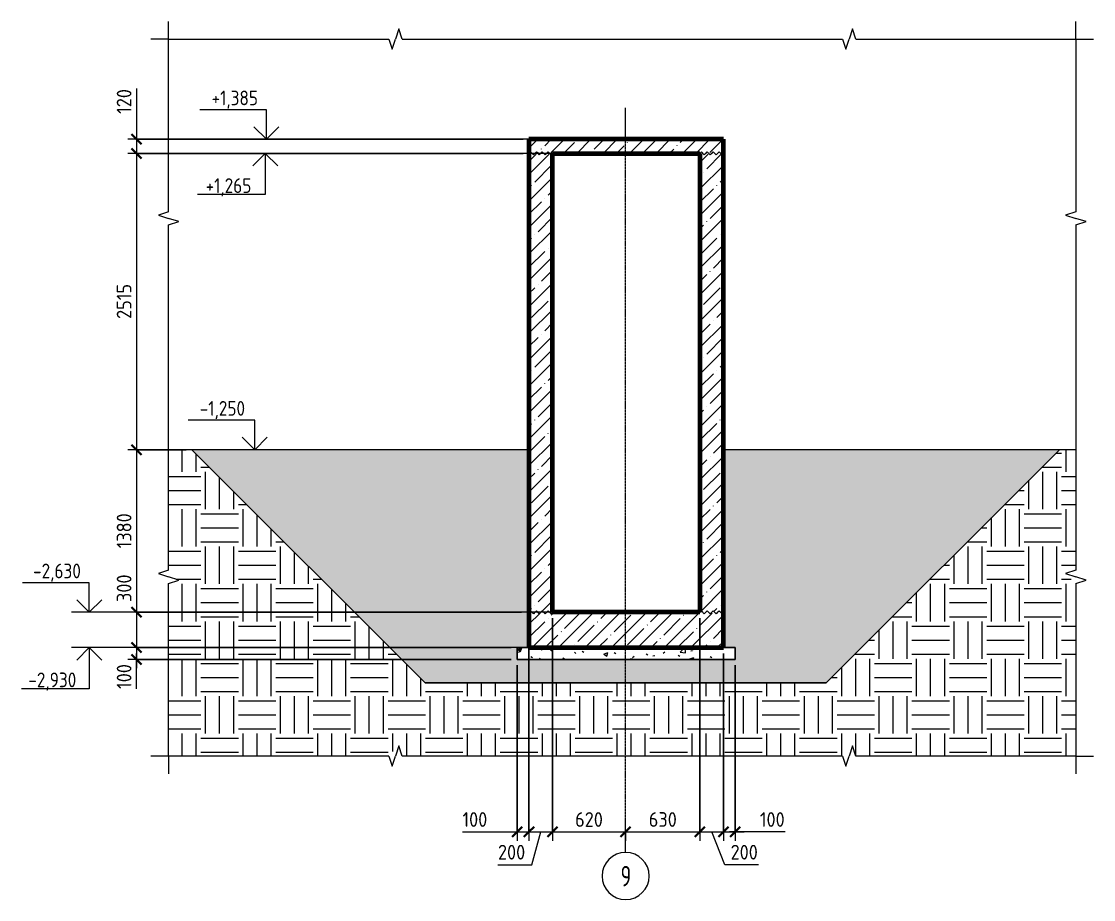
# Model space of a CAD drawing. Header units: millimetres. Extents: x 30199 to 69236, y -5153 to 33423.
# Drawn here: x 35427 to 44524, y -5068 to 2385 of the extents above; entities that cross this region are included whole.
import ezdxf

# ---------------------------------------------------------------- set-up
doc = ezdxf.new("R2010")
doc.units = ezdxf.units.MM
doc.linetypes.add('02 Штрихпунктирная _20 мм_', pattern=[25, 20, -2.5, 0, -2.5])
for name, color, linetype, lineweight in [('AA_Dim', 7, 'Continuous', 9), ('AA_Dim-50', 7, 'Continuous', 9), ('AA_Linii', 7, 'Continuous', 9), ('AA_Oformlenie', 7, 'Continuous', 9), ('AA_Vinoska', 7, 'Continuous', 9), ('AA_Visotnaya otmetka', 7, 'Continuous', 9), ('AF_Perekritie', 7, 'Continuous', 60), ('AF_Perekritie_Опалубка', 253, 'Continuous', 20), ('AF_Pokritie', 7, 'Continuous', 9), ('AF_Stena', 7, 'Continuous', 60), ('AF_Stena_Опалубка', 253, 'Continuous', 20), ('KR_Fundament', 7, 'Continuous', 20), ('Оси', 7, 'Continuous', 9)]:
    doc.layers.add(name, color=color, linetype=linetype, lineweight=lineweight)
doc.styles.add('ISOCPEUR_5', font='isocpeur.ttf', dxfattribs={"width": 0.7, "height": 175})
doc.styles.add('ISOCPEUR_6', font='isocpeur.ttf', dxfattribs={"width": 0.85, "height": 125})
doc.styles.add('ISOCPEUR_7', font='isocpeur.ttf', dxfattribs={"width": 0.9, "height": 125})
doc.dimstyles.new('00_Точн_3_знака__прозр__2', dxfattribs={"dimscale": 304.8, "dimtxt": 124.497647, "dimasz": 0.278871, "dimexe": 0.246063, "dimexo": 0.164042, "dimgap": 0.016404, "dimtad": 1, "dimdec": 3, "dimrnd": 0.001, "dimdsep": 46, "dimtxsty": 'ISOCPEUR_7', "dimblk1": 'OBLIQUE', "dimblk2": 'OBLIQUE', "dimsah": 1, "dimcen": 0.09, "dimdle": 0.246063, "dimazin": 0, "dimtfac": 1, "dimtdec": 4, "dimtix": 1, "dimtmove": 1, "dimatfit": 3, "dimfxl": 1, "dimtvp": 1, "dimtolj": 1, "dimtzin": 0, "dimlwd": 18, "dimlwe": 18, "dimarcsym": 2})
doc.dimstyles.new('00_Точн_3_знака__прозр__3', dxfattribs={"dimscale": 304.8, "dimtxt": 124.497647, "dimasz": 0.278871, "dimexe": 0.246063, "dimexo": 0.164042, "dimgap": 0.016404, "dimtad": 1, "dimdec": 3, "dimrnd": 0.001, "dimdsep": 46, "dimtxsty": 'ISOCPEUR_7', "dimblk1": 'OBLIQUE', "dimblk2": 'OBLIQUE', "dimsah": 1, "dimcen": 0.09, "dimdle": 0.246063, "dimazin": 0, "dimtfac": 1, "dimtdec": 4, "dimtix": 1, "dimtmove": 0, "dimatfit": 3, "dimfxl": 1, "dimtvp": 1, "dimtolj": 1, "dimtzin": 0, "dimlwd": 18, "dimlwe": 18, "dimarcsym": 2})
pattern_1 = [(45, (37902.39, 825), (-112.253, 112.253), []), (45, (38014.64, 825), (-112.253, 112.253), [198.438, -39.688, 1.676, -38.011])]

# ---------------------------------------------------------------- blocks, each defined once
blk = doc.blocks.new('Последовательность узлов - 3мм масшт20 маскировка-904226-1-1 Опалубка')
at = {"layer": 'AA_Oformlenie'}
for p, q in [((32635.1, 1265), (32647.6, 1277.5)), ((32672.6, 1252.5), (32647.6, 1277.5)), ((32685.1, 1265), (32697.6, 1277.5)), ((32722.6, 1252.5), (32697.6, 1277.5)), ((32735.1, 1265), (32747.6, 1277.5)), ((32772.6, 1252.5), (32747.6, 1277.5)), ((32785.1, 1265), (32797.6, 1277.5)), ((32822.6, 1252.5), (32797.6, 1277.5)), ((32685.1, 1265), (32672.6, 1252.5)), ((32735.1, 1265), (32722.6, 1252.5)), ((32785.1, 1265), (32772.6, 1252.5)), ((32835.1, 1265), (32822.6, 1252.5))]:
    blk.add_line(p, q, dxfattribs=at)
blk = doc.blocks.new('011_Прямоугольник обрыва _ЭлУзла_ - 011_Прямоугольник обрыва _ЭлУзла_-4150261-1-1 Опалубка')
at = {"layer": 'AA_Oformlenie'}
for p, q in [((28127.4, 769.9), (28127.4, 2235)), ((28127.4, 2235), (29996.8, 2235)), ((30108.1, 2235), (33845.6, 2235)), ((33956.9, 2235), (35825.1, 2235)), ((35825.1, 2235), (35825.1, 769.9)), ((28127.4, -2273), (28127.4, 658.6)), ((35825.1, 658.6), (35825.1, -2273)), ((28127.4, -3850.8), (28127.4, -2384.3)), ((35825.1, -2384.3), (35825.1, -3850.8)), ((29996.8, -3850.8), (28127.4, -3850.8)), ((33845.6, -3850.8), (30108.1, -3850.8)), ((35825.1, -3850.8), (33956.9, -3850.8))]:
    blk.add_line(p, q, dxfattribs=at)
blk = doc.blocks.new('Ось сетки - d_4мм-2765513-1-1 Опалубка')
at = {"layer": 'Оси'}
for start, end in [(0, 180), (0, 180), (180, 360), (180, 360)]:
    blk.add_arc((32005.1, -4868.3), 200, start, end, dxfattribs=at)
blk = doc.blocks.new('Высотные отметки - Стрелка вверх-400292-1-1 Опалубка')
at = {"layer": 'AA_Vinoska'}
for p, q in [((28857.7, -1000), (28292.7, -1000)), ((28857.7, -1250), (28857.7, -1000)), ((28857.7, -1250), (28751.6, -1143.9)), ((28857.7, -1250), (28963.8, -1143.9)), ((29007.7, -1250), (28707.7, -1250))]:
    blk.add_line(p, q, dxfattribs=at)
blk = doc.blocks.new('DIMBLOCK23-1-1 Опалубка')
at = {"layer": 'AA_Dim-50', "lineweight": 18}
for p, q in [((36404, 1816.1), (36404, 1550.6)), ((36404, 1550.6), (36404, 1325)), ((36404, 1460), (36404, 1265)), ((39683.7, 1385), (36329, 1385)), ((36404, 1385), (39683.7, 1385)), ((39683.7, 1265), (36329, 1265)), ((36404, 1265), (39683.7, 1265))]:
    blk.add_line(p, q, dxfattribs=at)
at = {"layer": 'AA_Dim-50', "lineweight": 30}
for p, q in [((36404, 1385), (36361.5, 1427.5)), ((36404, 1385), (36446.5, 1342.5)), ((36404, 1265), (36361.5, 1307.5)), ((36404, 1265), (36446.5, 1222.5))]:
    blk.add_line(p, q, dxfattribs=at)
at = {"layer": 'AA_Dim-50', "color": 0, "lineweight": 18, "insert": (36235.7, 1600.6), "char_height": 125, "width": 258.572, "attachment_point": 1, "rotation": 90, "line_spacing_factor": 1.149209, "style": 'ISOCPEUR_7'}
blk.add_mtext('120', dxfattribs=at)
blk = doc.blocks.new('_Oblique')
at = {"color": 0, "linetype": 'ByBlock', "lineweight": -2}
blk.add_line((-0.5, -0.5), (0.5, 0.5), dxfattribs=at)
blk = doc.blocks.new('DIMBLOCK24-1-1 Опалубка')
at = {"layer": 'AA_Dim-50', "lineweight": 30}
for p, q in [((36404, 1265), (36361.5, 1307.5)), ((36404, 1265), (36446.5, 1222.5)), ((36404, -1250), (36361.5, -1207.5)), ((36404, -1250), (36446.5, -1292.5))]:
    blk.add_line(p, q, dxfattribs=at)
at = {"layer": 'AA_Dim-50', "lineweight": 18}
for p, q in [((39683.7, 1265), (36329, 1265)), ((36404, 1265), (36404, -1250)), ((36404, 1265), (39683.7, 1265)), ((36823.7, -1250), (36329, -1250)), ((36404, -1250), (36823.7, -1250))]:
    blk.add_line(p, q, dxfattribs=at)
at = {"layer": 'AA_Dim-50', "color": 0, "lineweight": 18, "insert": (36235.7, -139.7), "char_height": 125, "width": 353.382, "attachment_point": 1, "rotation": 90, "line_spacing_factor": 1.149209, "style": 'ISOCPEUR_7'}
blk.add_mtext('2515', dxfattribs=at)
blk = doc.blocks.new('DIMBLOCK25-1-1 Опалубка')
at = {"layer": 'AA_Dim-50', "lineweight": 18}
for p, q in [((36823.7, -1250), (36329, -1250)), ((36404, -1250), (36404, -2630)), ((36404, -1250), (36823.7, -1250)), ((39670.2, -2630), (36329, -2630)), ((36404, -2630), (39670.2, -2630))]:
    blk.add_line(p, q, dxfattribs=at)
at = {"layer": 'AA_Dim-50', "lineweight": 30}
for p, q in [((36404, -1250), (36361.5, -1207.5)), ((36404, -1250), (36446.5, -1292.5)), ((36404, -2630), (36361.5, -2587.5)), ((36404, -2630), (36446.5, -2672.5))]:
    blk.add_line(p, q, dxfattribs=at)
at = {"layer": 'AA_Dim-50', "color": 0, "lineweight": 18, "insert": (36235.7, -2087.2), "char_height": 125, "width": 353.382, "attachment_point": 1, "rotation": 90, "line_spacing_factor": 1.149209, "style": 'ISOCPEUR_7'}
blk.add_mtext('1380', dxfattribs=at)
blk = doc.blocks.new('DIMBLOCK26-1-1 Опалубка')
at = {"layer": 'AA_Dim-50', "lineweight": 18}
for p, q in [((36404, -2305.5), (36404, -2592.5)), ((39670.2, -2630), (36329, -2630)), ((36404, -2592.5), (36404, -2780)), ((36404, -2630), (36404, -2930)), ((36404, -2630), (39670.2, -2630)), ((39583.7, -2930), (36329, -2930)), ((36404, -2930), (39583.7, -2930))]:
    blk.add_line(p, q, dxfattribs=at)
at = {"layer": 'AA_Dim-50', "lineweight": 30}
for p, q in [((36404, -2630), (36361.5, -2587.5)), ((36404, -2630), (36446.5, -2672.5)), ((36404, -2930), (36361.5, -2887.5)), ((36404, -2930), (36446.5, -2972.5))]:
    blk.add_line(p, q, dxfattribs=at)
at = {"layer": 'AA_Dim-50', "color": 0, "lineweight": 18, "insert": (36235.7, -2542.5), "char_height": 125, "width": 284.429, "attachment_point": 1, "rotation": 90, "line_spacing_factor": 1.149209, "style": 'ISOCPEUR_7'}
blk.add_mtext('300', dxfattribs=at)
blk = doc.blocks.new('DIMBLOCK27-1-1 Опалубка')
at = {"layer": 'AA_Dim-50', "lineweight": 30}
for p, q in [((36404, -2930), (36361.5, -2887.5)), ((36404, -3030), (36361.5, -2987.5)), ((36404, -2930), (36446.5, -2972.5)), ((36404, -3030), (36446.5, -3072.5))]:
    blk.add_line(p, q, dxfattribs=at)
at = {"layer": 'AA_Dim-50', "lineweight": 18}
for p, q in [((39583.7, -2930), (36329, -2930)), ((36404, -2930), (36404, -3105)), ((36404, -2930), (39583.7, -2930)), ((36404, -3014.9), (36404, -2980)), ((39583.7, -3030), (36329, -3030)), ((36404, -3280.3), (36404, -3014.9)), ((36404, -3030), (39583.7, -3030))]:
    blk.add_line(p, q, dxfattribs=at)
at = {"layer": 'AA_Dim-50', "color": 0, "lineweight": 18, "insert": (36235.7, -3280.3), "char_height": 125, "width": 258.572, "attachment_point": 1, "rotation": 90, "line_spacing_factor": 1.149209, "style": 'ISOCPEUR_7'}
blk.add_mtext('100', dxfattribs=at)
blk = doc.blocks.new('DIMBLOCK28-1-1 Опалубка')
at = {"layer": 'AA_Dim-50', "lineweight": 18}
for p, q in [((39733.7, -2680), (39733.7, -4569.6)), ((39733.7, -4494.6), (39733.7, -2680)), ((39633.7, -3080), (39633.7, -4569.6)), ((39633.7, -4494.6), (39633.7, -3080)), ((39169.3, -4494.6), (39434.7, -4494.6)), ((39434.7, -4494.6), (39683.7, -4494.6)), ((39558.7, -4494.6), (39733.7, -4494.6))]:
    blk.add_line(p, q, dxfattribs=at)
at = {"layer": 'AA_Dim-50', "lineweight": 30}
for p, q in [((39633.7, -4494.6), (39676.2, -4452.1)), ((39733.7, -4494.6), (39776.2, -4452.1)), ((39633.7, -4494.6), (39591.2, -4537.1)), ((39733.7, -4494.6), (39691.2, -4537.1))]:
    blk.add_line(p, q, dxfattribs=at)
at = {"layer": 'AA_Dim-50', "color": 0, "lineweight": 18, "insert": (39169.3, -4326.3), "char_height": 125, "width": 258.572, "attachment_point": 1, "line_spacing_factor": 1.149209, "style": 'ISOCPEUR_7'}
blk.add_mtext('100', dxfattribs=at)
blk = doc.blocks.new('DIMBLOCK29-1-1 Опалубка')
at = {"layer": 'AA_Dim-50', "lineweight": 18}
for p, q in [((39733.7, -2680), (39733.7, -4569.6)), ((39733.7, -4494.6), (39733.7, -2680)), ((39933.7, -2680), (39933.7, -4569.6)), ((39933.7, -4494.6), (39933.7, -2680)), ((39733.7, -4494.6), (39933.7, -4494.6)), ((39757.6, -4772.2), (39833.7, -4494.6)), ((39470.5, -4772.2), (39757.6, -4772.2))]:
    blk.add_line(p, q, dxfattribs=at)
at = {"layer": 'AA_Dim-50', "lineweight": 30}
for p, q in [((39733.7, -4494.6), (39776.2, -4452.1)), ((39933.7, -4494.6), (39976.2, -4452.1)), ((39733.7, -4494.6), (39691.2, -4537.1)), ((39933.7, -4494.6), (39891.2, -4537.1))]:
    blk.add_line(p, q, dxfattribs=at)
at = {"layer": 'AA_Dim-50', "color": 0, "lineweight": 18, "insert": (39470.5, -4603.9), "char_height": 125, "width": 284.429, "attachment_point": 1, "line_spacing_factor": 1.149209, "style": 'ISOCPEUR_7'}
blk.add_mtext('200', dxfattribs=at)
blk = doc.blocks.new('DIMBLOCK30-1-1 Опалубка')
at = {"layer": 'AA_Dim-50', "lineweight": 18}
for p, q in [((39933.7, -2680), (39933.7, -4569.6)), ((39933.7, -4494.6), (39933.7, -2680)), ((39933.7, -4494.6), (40553.7, -4494.6)), ((40553.7, -4484.5), (40553.7, -4569.6)), ((40553.7, -4494.6), (40553.7, -4484.5))]:
    blk.add_line(p, q, dxfattribs=at)
at = {"layer": 'AA_Dim-50', "lineweight": 30}
for p, q in [((39933.7, -4494.6), (39976.2, -4452.1)), ((40553.7, -4494.6), (40596.2, -4452.1)), ((39933.7, -4494.6), (39891.2, -4537.1)), ((40553.7, -4494.6), (40511.2, -4537.1))]:
    blk.add_line(p, q, dxfattribs=at)
at = {"layer": 'AA_Dim-50', "color": 0, "lineweight": 18, "insert": (40125.2, -4326.3), "char_height": 125, "width": 284.429, "attachment_point": 1, "line_spacing_factor": 1.149209, "style": 'ISOCPEUR_7'}
blk.add_mtext('620', dxfattribs=at)
blk = doc.blocks.new('DIMBLOCK31-1-1 Опалубка')
at = {"layer": 'AA_Dim-50', "lineweight": 18}
for p, q in [((41183.7, -2680), (41183.7, -4569.6)), ((41183.7, -4494.6), (41183.7, -2680)), ((40553.7, -4484.5), (40553.7, -4569.6)), ((40553.7, -4494.6), (40553.7, -4484.5)), ((40553.7, -4494.6), (41183.7, -4494.6))]:
    blk.add_line(p, q, dxfattribs=at)
at = {"layer": 'AA_Dim-50', "lineweight": 30}
for p, q in [((40553.7, -4494.6), (40596.2, -4452.1)), ((41183.7, -4494.6), (41226.2, -4452.1)), ((40553.7, -4494.6), (40511.2, -4537.1)), ((41183.7, -4494.6), (41141.2, -4537.1))]:
    blk.add_line(p, q, dxfattribs=at)
at = {"layer": 'AA_Dim-50', "color": 0, "lineweight": 18, "insert": (40750.2, -4326.3), "char_height": 125, "width": 284.429, "attachment_point": 1, "line_spacing_factor": 1.149209, "style": 'ISOCPEUR_7'}
blk.add_mtext('630', dxfattribs=at)
blk = doc.blocks.new('DIMBLOCK32-1-1 Опалубка')
at = {"layer": 'AA_Dim-50', "lineweight": 18}
for p, q in [((41183.7, -2680), (41183.7, -4569.6)), ((41183.7, -4494.6), (41183.7, -2680)), ((41383.7, -2980), (41383.7, -4569.6)), ((41383.7, -4494.6), (41383.7, -2980)), ((41183.7, -4494.6), (41383.7, -4494.6)), ((41394.1, -4772.2), (41283.7, -4494.6)), ((41681.1, -4772.2), (41394.1, -4772.2))]:
    blk.add_line(p, q, dxfattribs=at)
at = {"layer": 'AA_Dim-50', "lineweight": 30}
for p, q in [((41183.7, -4494.6), (41226.2, -4452.1)), ((41383.7, -4494.6), (41426.2, -4452.1)), ((41183.7, -4494.6), (41141.2, -4537.1)), ((41383.7, -4494.6), (41341.2, -4537.1))]:
    blk.add_line(p, q, dxfattribs=at)
at = {"layer": 'AA_Dim-50', "color": 0, "lineweight": 18, "insert": (41444.1, -4603.9), "char_height": 125, "width": 284.429, "attachment_point": 1, "line_spacing_factor": 1.149209, "style": 'ISOCPEUR_7'}
blk.add_mtext('200', dxfattribs=at)
blk = doc.blocks.new('DIMBLOCK33-1-1 Опалубка')
at = {"layer": 'AA_Dim-50', "lineweight": 18}
for p, q in [((41383.7, -2980), (41383.7, -4569.6)), ((41383.7, -4494.6), (41383.7, -2980)), ((41483.7, -3080), (41483.7, -4569.6)), ((41483.7, -4494.6), (41483.7, -3080)), ((41383.7, -4494.6), (41558.7, -4494.6)), ((41642.5, -4494.6), (41433.7, -4494.6)), ((41908, -4494.6), (41642.5, -4494.6))]:
    blk.add_line(p, q, dxfattribs=at)
at = {"layer": 'AA_Dim-50', "lineweight": 30}
for p, q in [((41383.7, -4494.6), (41426.2, -4452.1)), ((41483.7, -4494.6), (41526.2, -4452.1)), ((41383.7, -4494.6), (41341.2, -4537.1)), ((41483.7, -4494.6), (41441.2, -4537.1))]:
    blk.add_line(p, q, dxfattribs=at)
at = {"layer": 'AA_Dim-50', "color": 0, "lineweight": 18, "insert": (41692.5, -4326.3), "char_height": 125, "width": 258.572, "attachment_point": 1, "line_spacing_factor": 1.149209, "style": 'ISOCPEUR_7'}
blk.add_mtext('100', dxfattribs=at)
blk = doc.blocks.new('Высотные отметки - Стрелка вниз высокая-400290-1-1 Опалубка')
at = {"layer": 'AA_Vinoska'}
for p, q in [((29097.3, 1265), (28797.3, 1265)), ((28947.3, 1265), (28841.2, 1158.9)), ((28947.3, 1265), (28947.3, 915)), ((28947.3, 1265), (29053.4, 1158.9)), ((28947.3, 915), (28372.3, 915))]:
    blk.add_line(p, q, dxfattribs=at)

msp = doc.modelspace()

# ---------------------------------------------------------------- hatches: boundary and pattern name
at = {"layer": 'AA_Oformlenie'}
h = msp.add_hatch(dxfattribs=at)
h.set_pattern_fill('FP_6', color=250, style=0, pattern_type=2)
h.set_pattern_definition([(0, (37902.4, 825), (317.5, 317.5), [317.5, -317.5]), (0, (37902.4, 944.06), (317.5, 317.5), [317.5, -317.5]), (0, (37902.4, 1063.12), (317.5, 317.5), [317.5, -317.5]), (90, (37942.08, 1102.8), (-317.5, 317.5), [317.5, -317.5]), (90, (38061.14, 1102.8), (-317.5, 317.5), [317.5, -317.5]), (90, (38180.2, 1102.8), (-317.5, 317.5), [317.5, -317.5])])
h.paths.add_polyline_path([(36685.9356, -3850.7799), (38545.4281, -3850.7799), (38545.4281, -3810.6245), (38600.4281, -3810.6245), (38600.4281, -3850.7799), (38628.5825, -3764.1298), (38656.7368, -3850.7799), (42394.2803, -3850.7799), (42394.2803, -3810.6245), (42449.2803, -3810.6245), (42449.2803, -3850.7799), (42477.4347, -3764.1298), (42505.589, -3850.7799), (44373.7064, -3850.7799), (44373.7064, -2384.335), (44333.551, -2384.335), (44333.551, -2329.335), (44373.7064, -2329.335), (44287.0563, -2301.1806), (44373.7064, -2273.0263), (44373.7064, -1250), (44233.7064, -1250), (42253.7064, -3230), (38853.7064, -3230), (36873.7064, -1250), (36676.002, -1250), (36676.002, -2273.0263), (36715.2547, -2273.0263), (36715.2547, -2329.335), (36676.002, -2329.335), (36762.6046, -2356.835), (36676.002, -2384.335), (36676.002, -3850.7799)])
h = msp.add_hatch(dxfattribs=at)
h.set_pattern_fill('FP_5', color=250, style=0, pattern_type=2)
h.set_pattern_definition([(0, (37902.39, 825), (203.2, 50.8), [16.764, -135.636, 16.764, -135.636, -812.8]), (0, (37902.39, 825), (203.2, 50.8), [-304.8, 16.764, -288.036, 16.764, -135.636, -355.6]), (0, (37902.39, 825), (203.2, 50.8), [-762, 16.764, -84.836, 16.764, -237.236]), (120, (37978.59, 850.4), (-145.5941, 150.57636), [16.764, -135.636, 16.764, -135.636, -812.8]), (120, (37978.59, 850.4), (-145.5941, 150.57636), [-304.8, 16.764, -288.036, 16.764, -135.636, -355.6]), (120, (37978.59, 850.4), (-145.5941, 150.57636), [-762, 16.764, -84.836, 16.764, -237.236]), (240, (38003.99, 952), (-57.6059, -201.37636), [16.764, -135.636, 16.764, -135.636, -812.8]), (240, (38003.99, 952), (-57.6059, -201.37636), [-304.8, 16.764, -288.036, 16.764, -135.636, -355.6]), (240, (38003.99, 952), (-57.6059, -201.37636), [-762, 16.764, -84.836, 16.764, -237.236])])
h.paths.add_polyline_path([(38853.7064, -3230), (42253.7064, -3230), (44233.7064, -1250), (41383.7064, -1250), (41383.7064, -2930), (41483.7064, -2930), (41483.7064, -3030), (39633.7064, -3030), (39633.7064, -2930), (39733.7064, -2930), (39733.7064, -1250), (36873.7064, -1250), (37489.3469, -1865.6405)])
at = {"layer": 'AF_Perekritie', "lineweight": 9}
h = msp.add_hatch(dxfattribs=at)
h.set_pattern_fill('FP_3', color=256, style=0, pattern_type=2)
h.set_pattern_definition(pattern_1)
h.paths.add_polyline_path([(39933.7064, 1265), (41183.7064, 1265), (41183.7064, 1273), (41383.7064, 1273), (41383.7064, 1385), (39733.7064, 1385), (39733.7064, 1273), (39933.7064, 1273)])
h = msp.add_hatch(dxfattribs=at)
h.set_pattern_fill('FP_3', color=256, style=0, pattern_type=2)
h.set_pattern_definition(pattern_1)
h.paths.add_polyline_path([(39933.7064, -2930), (41383.7064, -2930), (41383.7064, -2638), (41183.7064, -2638), (41183.7064, -2630), (39933.7064, -2630), (39933.7064, -2638), (39733.7064, -2638), (39733.7064, -2930), (39883.7064, -2930)])
at = {"layer": 'AF_Pokritie'}
h = msp.add_hatch(dxfattribs=at)
h.set_pattern_fill('FP_4', color=256, style=0, pattern_type=2)
h.set_pattern_definition([(50, (37902.4, 825), (364.368, -31.878), [38.1, -419.1]), (355, (37902.4, 825), (-70.486, 382.113), [30.48, -335.28]), (100.451, (37932.75, 822.34), (293.885, 350.233), [32.38, -356.18]), (46.184, (37902.4, 926.6), (542.16, -84.086), [57.15, -628.65]), (96.636, (37947.57, 919.6), (474.805, 494.855), [48.57, -534.27]), (351.184, (37902.4, 926.6), (474.81, 494.85), [45.72, -502.92]), (21, (37953.2, 901.2), (303.228, -204.53), [38.1, -419.1]), (326, (37953.2, 901.2), (123.604, 368.376), [30.48, -335.28]), (71.451, (37978.46, 884.16), (426.834, 163.843), [32.38, -356.18]), (37.5, (37902.39, 825), (6.1766, 169.11), [16.764, -314.452, 16.764, -323.596, -336.55]), (37.5, (37902.39, 825), (6.1766, 169.11), [-671.576, 16.764, -319.786]), (7.5, (37902.39, 825), (133.639, 200.3615), [16.764, -177.292, 16.764, -306.832, -128.27]), (7.5, (37902.39, 825), (133.639, 200.3615), [-517.652, 16.764, -111.506]), (327.5, (37789.1, 825), (271.1818, -11.4584), [16.764, -110.236, 16.764, -379.476, -525.78]), (327.5, (37789.1, 825), (271.1818, -11.4584), [-523.24, 16.764, -509.016]), (317.5, (37738.3, 825), (296.259, 50.853), [16.764, -148.336, 16.764, -246.38, -373.38]), (317.5, (37738.3, 825), (296.259, 50.853), [-428.244, 16.764, -356.616])])
h.paths.add_polyline_path([(41383.7064, -3030), (41483.7064, -3030), (41483.7064, -2930), (39633.7064, -2930), (39633.7064, -3030), (40518.5144, -3030)])
at = {"layer": 'AF_Stena', "lineweight": 9}
h = msp.add_hatch(dxfattribs=at)
h.set_pattern_fill('FP_3', color=256, style=0, pattern_type=2)
h.set_pattern_definition(pattern_1)
h.paths.add_polyline_path([(39933.7064, -2622), (39933.7064, 1257), (39733.7064, 1257), (39733.7064, -2622), (39883.7064, -2622)])
h = msp.add_hatch(dxfattribs=at)
h.set_pattern_fill('FP_3', color=256, style=0, pattern_type=2)
h.set_pattern_definition(pattern_1)
h.paths.add_polyline_path([(41383.7064, -2622), (41383.7064, 1257), (41183.7064, 1257), (41183.7064, -2622), (41333.7064, -2622)])

# ---------------------------------------------------------------- linework, layer by layer
at = {"layer": 'AA_Linii'}
for p, q in [((36873.7064, -1250), (36676.002, -1250)), ((39733.7064, -1250), (36873.7064, -1250)), ((36873.7064, -1250), (38853.7064, -3230)), ((38853.7064, -3230), (36873.7064, -1250)), ((39733.7064, -2930), (39733.7064, -1250)), ((44233.7064, -1250), (41383.7064, -1250)), ((41383.7064, -1250), (41383.7064, -2930)), ((42253.7064, -3230), (44233.7064, -1250)), ((44233.7064, -1250), (42253.7064, -3230)), ((44373.7064, -1250), (44233.7064, -1250)), ((39633.7064, -3030), (39633.7064, -2930)), ((39633.7064, -2930), (39733.7064, -2930)), ((41383.7064, -2930), (41483.7064, -2930)), ((41483.7064, -2930), (41483.7064, -3030)), ((41483.7064, -3030), (39633.7064, -3030)), ((38853.7064, -3230), (42253.7064, -3230)), ((42253.7064, -3230), (38853.7064, -3230))]:
    msp.add_line(p, q, dxfattribs=at)
at = {"layer": 'AA_Vinoska'}
for p, q in [((36676.002, 2235), (36676.002, 2385)), ((44373.7064, 2235), (44373.7064, 2385)), ((38628.5825, 2321.6501), (38600.4281, 2235)), ((38656.7368, 2235), (38628.5825, 2321.6501)), ((42477.4347, 2321.6501), (42449.2803, 2235)), ((42505.589, 2235), (42477.4347, 2321.6501)), ((36676.002, 2235), (36526.002, 2235)), ((38545.4281, 2235), (38572.9281, 2148.3975)), ((38572.9281, 2148.3975), (38600.4281, 2235)), ((42394.2803, 2235), (42421.7803, 2148.3975)), ((42421.7803, 2148.3975), (42449.2803, 2235)), ((44373.7064, 2235), (44523.7064, 2235)), ((36676.002, 769.8637), (36589.3519, 741.7094)), ((36589.3519, 741.7094), (36676.002, 713.555)), ((44373.7064, 769.8637), (44287.0563, 741.7094)), ((44287.0563, 741.7094), (44373.7064, 713.555)), ((36762.6046, 686.055), (36676.002, 713.555)), ((36676.002, 658.555), (36762.6046, 686.055)), ((44460.309, 686.055), (44373.7064, 713.555)), ((44373.7064, 658.555), (44460.309, 686.055)), ((36676.002, -2273.0263), (36589.3519, -2301.1806)), ((44373.7064, -2273.0263), (44287.0563, -2301.1806)), ((36589.3519, -2301.1806), (36676.002, -2329.335)), ((36762.6046, -2356.835), (36676.002, -2329.335)), ((36676.002, -2384.335), (36762.6046, -2356.835)), ((44287.0563, -2301.1806), (44373.7064, -2329.335)), ((44460.309, -2356.835), (44373.7064, -2329.335)), ((44373.7064, -2384.335), (44460.309, -2356.835)), ((38628.5825, -3764.1298), (38600.4281, -3850.7799)), ((38656.7368, -3850.7799), (38628.5825, -3764.1298)), ((42477.4347, -3764.1298), (42449.2803, -3850.7799)), ((42505.589, -3850.7799), (42477.4347, -3764.1298)), ((36676.002, -3850.7799), (36526.002, -3850.7799)), ((36676.002, -3850.7799), (36676.002, -4000.7799)), ((38545.4281, -3850.7799), (38572.9281, -3937.3825)), ((38572.9281, -3937.3825), (38600.4281, -3850.7799)), ((42394.2803, -3850.7799), (42421.7803, -3937.3825)), ((42421.7803, -3937.3825), (42449.2803, -3850.7799)), ((44373.7064, -3850.7799), (44523.7064, -3850.7799)), ((44373.7064, -3850.7799), (44373.7064, -4000.7799))]:
    msp.add_line(p, q, dxfattribs=at)
at = {"layer": 'AA_Visotnaya otmetka'}
for p, q in [((40774.7805, 1385), (37506.4152, 1385)), ((40774.7805, 1385), (40774.7805, 1385)), ((40795.9321, 1265), (37495.9497, 1265)), ((40795.9321, 1265), (40795.9321, 1265)), ((38507.2722, -1250), (37406.3608, -1250)), ((38507.2722, -1250), (38507.2722, -1250)), ((40407.0789, -2630), (36002.7298, -2630)), ((40407.0789, -2630), (40407.0789, -2630)), ((40136.934, -2930), (36002.3819, -2930)), ((40136.934, -2930), (40136.934, -2930))]:
    msp.add_line(p, q, dxfattribs=at)
at = {"layer": 'AF_Perekritie_Опалубка', "lineweight": 60}
for p, q in [((41383.7064, 1385), (39733.7064, 1385)), ((39733.7064, 1385), (39733.7064, 1265)), ((41383.7064, 1265), (41383.7064, 1385)), ((39933.7064, 1265), (41183.7064, 1265))]:
    msp.add_line(p, q, dxfattribs=at)
at = {"layer": 'AF_Pokritie', "lineweight": 20}
for p, q in [((41483.7064, -2930), (39633.7064, -2930)), ((39633.7064, -2930), (39633.7064, -3030)), ((41483.7064, -3030), (41483.7064, -2930)), ((39633.7064, -3030), (41483.7064, -3030))]:
    msp.add_line(p, q, dxfattribs=at)
at = {"layer": 'AF_Stena_Опалубка', "lineweight": 60}
for p, q in [((39733.7064, 1265), (39733.7064, -2630)), ((39933.7064, -2630), (39933.7064, 1265)), ((41183.7064, 1265), (41183.7064, -2630)), ((41383.7064, -2630), (41383.7064, 1265))]:
    msp.add_line(p, q, dxfattribs=at)
at = {"layer": 'KR_Fundament', "lineweight": 60}
for p, q in [((39733.7064, -2630), (39733.7064, -2930)), ((41183.7064, -2630), (39933.7064, -2630)), ((41383.7064, -2930), (41383.7064, -2630)), ((39733.7064, -2930), (41383.7064, -2930))]:
    msp.add_line(p, q, dxfattribs=at)
at = {"layer": 'Оси'}
for p, q in [((40553.7064, 1401.542), (40553.7064, 1651.542)), ((40553.7064, -4668.308), (40553.7064, -4418.308))]:
    msp.add_line(p, q, dxfattribs=at)
at = {"layer": 'Оси', "linetype": '02 Штрихпунктирная _20 мм_'}
msp.add_line((40553.7064, -4418.308), (40553.7064, 1401.542), dxfattribs=at)

# ---------------------------------------------------------------- block references
at = {"layer": 'AA_Oformlenie'}
for name, p in [('011_Прямоугольник обрыва _ЭлУзла_ - 011_Прямоугольник обрыва _ЭлУзла_-4150261-1-1 Опалубка', (8548.6448, 0)), ('Последовательность узлов - 3мм масшт20 маскировка-904226-1-1 Опалубка', (7098.6448, 0)), ('Последовательность узлов - 3мм масшт20 маскировка-904226-1-1 Опалубка', (8548.6448, 0)), ('Последовательность узлов - 3мм масшт20 маскировка-904226-1-1 Опалубка', (7098.6448, -3895)), ('Последовательность узлов - 3мм масшт20 маскировка-904226-1-1 Опалубка', (8548.6448, -3895))]:
    msp.add_blockref(name, p, dxfattribs=at)
at = {"layer": 'AA_Vinoska'}
for name in ['Высотные отметки - Стрелка вниз высокая-400290-1-1 Опалубка', 'Высотные отметки - Стрелка вверх-400292-1-1 Опалубка']:
    msp.add_blockref(name, (8548.6448, 0), dxfattribs=at)
at = {"layer": 'AA_Visotnaya otmetka'}
for name, p in [('Высотные отметки - Стрелка вверх-400292-1-1 Опалубка', (8648.6992, 2635)), ('Высотные отметки - Стрелка вверх-400292-1-1 Опалубка', (7145.0138, -1380)), ('Высотные отметки - Стрелка вниз высокая-400290-1-1 Опалубка', (7055.077, -4195))]:
    msp.add_blockref(name, p, dxfattribs=at)
at = {"layer": 'Оси'}
msp.add_blockref('Ось сетки - d_4мм-2765513-1-1 Опалубка', (8548.6448, 0), dxfattribs=at)

# ---------------------------------------------------------------- texts
at = {"layer": 'AA_Visotnaya otmetka', "char_height": 125, "attachment_point": 1, "line_spacing_factor": 1.149209, "style": 'ISOCPEUR_6'}
for s, insert, width in [('+1,385', (37040.3239, 1798.307), 458.61918), ('+1,265', (36989.8584, 1053.8884), 458.61918), ('-1,250', (36940.2695, -836.693), 458.61918), ('-2,630', (35526.0569, -2216.693), 484.01503), ('-2,930', (35485.7089, -3141.1116), 484.01503)]:
    msp.add_mtext(s, dxfattribs=dict(at, insert=insert, width=width))
at = {"layer": 'Оси', "insert": (40510.7661, -4782.135), "char_height": 175, "width": 103.818531, "attachment_point": 1, "style": 'ISOCPEUR_5'}
msp.add_mtext('\\fISOCPEUR|b0|i0|c204|p34|;\\W.7;9', dxfattribs=at)

# ---------------------------------------------------------------- dimensions: what is measured, and where the dimension line sits
at = {"layer": 'AA_Dim', "lineweight": 18}
for base, p1, p2, override, picture, middle in [((36403.9994, 1265), (39733.7064, 1385), (39733.7064, 1265), {"dimpost": '<>', "dimfxl": 120}, 'DIMBLOCK23-1-1 Опалубка', (36319.0258, 1729.9306)), ((36403.9994, -2930), (39720.2461, -2630), (39633.7064, -2930), {"dimpost": '<>', "dimfxl": 312.232481}, 'DIMBLOCK26-1-1 Опалубка', (36319.0258, -2400.2685)), ((36403.9994, -3030), (39633.7064, -2930), (39633.7064, -3030), {"dimpost": '<>', "dimfxl": 100}, 'DIMBLOCK27-1-1 Опалубка', (36319.0258, -3151.0553))]:
    dim = msp.add_linear_dim(base=base, p1=p1, p2=p2, angle=90, dimstyle='00_Точн_3_знака__прозр__2', override=override, dxfattribs=at)
    dim.commit()
    dim.dimension.update_dxf_attribs({"geometry": picture, "text_midpoint": middle, "dimtype": 160, "text_rotation": 90})
for base, p1, p2, override, picture, middle in [((36403.9994, -1250), (39733.7064, 1265), (36873.7064, -1250), {"dimpost": '<>', "dimfxl": 3808.520054}, 'DIMBLOCK24-1-1 Опалубка', (36336.4994, 7.5)), ((36403.9994, -2630), (36873.7064, -1250), (39720.2461, -2630), {"dimpost": '<>', "dimfxl": 3163.414035}, 'DIMBLOCK25-1-1 Опалубка', (36336.4994, -1940))]:
    dim = msp.add_linear_dim(base=base, p1=p1, p2=p2, angle=90, dimstyle='00_Точн_3_знака__прозр__3', override=override, dxfattribs=at)
    dim.commit()
    dim.dimension.update_dxf_attribs({"geometry": picture, "text_midpoint": middle})
for base, p1, p2, override, picture, middle in [((39733.7064, -4494.616), (39633.7064, -3030), (39733.7064, -2630), {"dimpost": '<>', "dimfxl": 412.310563}, 'DIMBLOCK28-1-1 Опалубка', (39298.5525, -4409.6424)), ((39933.7064, -4494.616), (39733.7064, -2630), (39933.7064, -2630), {"dimpost": '<>', "dimfxl": 200}, 'DIMBLOCK29-1-1 Опалубка', (39612.762, -4687.2467)), ((41383.7064, -4494.616), (41183.7064, -2630), (41383.7064, -2930), {"dimpost": '<>', "dimfxl": 360.555128}, 'DIMBLOCK32-1-1 Опалубка', (41586.3166, -4687.2467)), ((41483.7064, -4494.616), (41383.7064, -2930), (41483.7064, -3030), {"dimpost": '<>', "dimfxl": 141.421356}, 'DIMBLOCK33-1-1 Опалубка', (41821.799, -4409.6424))]:
    dim = msp.add_linear_dim(base=base, p1=p1, p2=p2, dimstyle='00_Точн_3_знака__прозр__2', override=override, dxfattribs=at)
    dim.commit()
    dim.dimension.update_dxf_attribs({"geometry": picture, "text_midpoint": middle, "dimtype": 160})
for base, p1, p2, override, picture, middle in [((40553.7064, -4494.616), (39933.7064, -2630), (40553.7064, -4434.512), {"dimpost": '<>', "dimfxl": 1908.052266}, 'DIMBLOCK30-1-1 Опалубка', (40243.7064, -4427.116)), ((41183.7064, -4494.616), (40553.7064, -4434.512), (41183.7064, -2630), {"dimpost": '<>', "dimfxl": 1911.325051}, 'DIMBLOCK31-1-1 Опалубка', (40868.7064, -4427.116))]:
    dim = msp.add_linear_dim(base=base, p1=p1, p2=p2, dimstyle='00_Точн_3_знака__прозр__3', override=override, dxfattribs=at)
    dim.commit()
    dim.dimension.update_dxf_attribs({"geometry": picture, "text_midpoint": middle})

doc.saveas('drawing.dxf')
